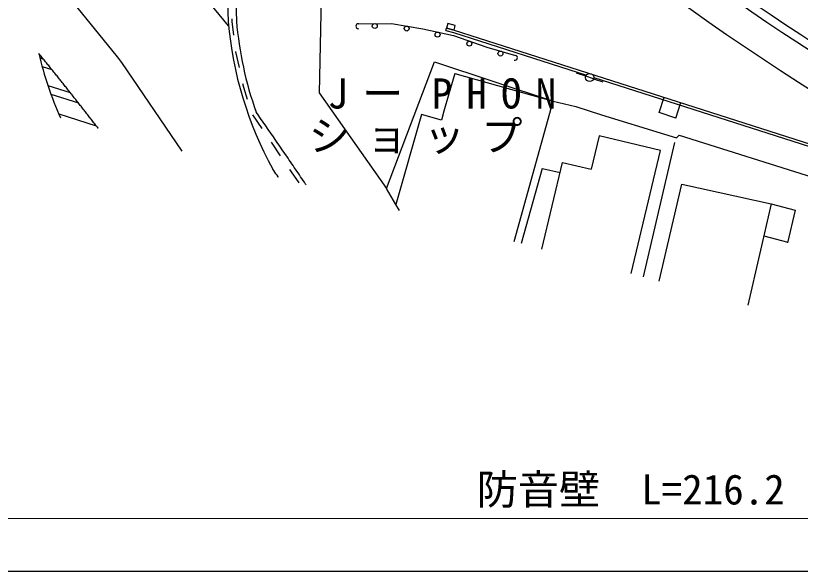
# Model space of a CAD drawing. Units: millimetres, scale not verified. Extents: x 40000 to 680000, y 20000 to 380000.
# Drawn here: x 174572 to 222282, y 205000 to 238803 of the extents above; entities that cross this region are included whole.
import ezdxf
from ezdxf.enums import TextEntityAlignment as Align

# ---------------------------------------------------------------- set-up
doc = ezdxf.new("R2010")
doc.units = ezdxf.units.MM
doc.header["$LTSCALE"] = 1000
for name, color, linetype, lineweight in [('M-BGD', 7, 'Continuous', 25), ('M-STR-HTXT', 7, 'Continuous', 13), ('M-TTL-BAND', 7, 'Continuous', 25)]:
    doc.layers.add(name, color=color, linetype=linetype, lineweight=lineweight)
doc.layers.add('M-BGD-HTXT', color=7, linetype='Continuous')
doc.styles.add('ＭＳ ゴシック', font='')
doc.styles.get('ＭＳ ゴシック').set_extended_font_data('MS Gothic')

msp = doc.modelspace()

# ---------------------------------------------------------------- linework, layer by layer
at = {"layer": 'M-BGD'}
for p, q in [((187519, 238195), (174910, 253387)), ((193234, 243752), (193022, 234109)), ((187726, 238456), (187728, 238603)), ((187833, 237610), (187726, 238456)), ((195409, 238313), (197414, 238331)), ((197414, 238331), (199322, 238006)), ((200840, 238331), (200764, 238040)), ((201304, 238209), (200840, 238331)), ((201229, 237919), (201304, 238209)), ((199322, 238006), (201194, 237591)), ((200726, 237895), (200764, 238040)), ((201229, 237919), (200764, 238040)), ((200764, 238040), (201229, 237919)), ((201229, 237919), (228910, 229071)), ((201194, 237591), (203211, 236897)), ((203211, 236897), (204969, 236386)), ((176044, 236232), (176255, 236165)), ((187959, 236609), (187958, 236618)), ((188172, 235641), (187959, 236609)), ((176179, 235717), (176768, 235530)), ((197112, 228298), (200043, 235990)), ((200043, 235990), (207257, 233608)), ((201268, 235293), (207257, 233608)), ((209243, 235132), (208670, 235308)), ((209711, 234955), (209243, 235132)), ((209711, 234955), (210282, 234771)), ((176533, 234555), (177889, 234124)), ((188438, 234438), (188388, 234664)), ((188668, 233705), (188438, 234438)), ((176718, 234024), (178386, 233494)), ((193022, 234109), (197112, 228298)), ((213702, 232911), (213998, 233838)), ((204887, 225057), (207257, 233608)), ((207257, 233608), (208627, 233278)), ((214714, 232568), (215016, 233512)), ((208627, 233278), (210201, 232771)), ((214714, 232568), (213702, 232911)), ((177193, 232824), (179473, 232099)), ((189557, 231937), (188995, 232764)), ((199245, 232791), (197694, 227314)), ((200461, 232446), (199245, 232791)), ((210201, 232771), (214024, 231595)), ((210047, 231484), (209572, 229458)), ((213779, 230610), (210047, 231484)), ((214024, 231595), (214746, 231373)), ((214912, 231540), (214746, 231373)), ((214912, 231540), (230132, 226711)), ((190680, 230282), (190118, 231110)), ((212753, 222911), (214660, 231094)), ((212000, 223117), (213779, 230610)), ((206577, 229513), (205299, 224944)), ((206569, 224598), (207821, 229869)), ((206600, 229515), (207677, 229263)), ((207821, 229869), (209572, 229458)), ((191620, 228897), (191241, 229455)), ((191801, 228626), (191620, 228897)), ((213704, 222652), (215074, 228554)), ((215074, 228554), (220516, 227354)), ((197694, 227314), (197112, 228298)), ((197911, 226959), (197694, 227314)), ((220516, 227354), (219084, 221185)), ((220516, 227354), (221971, 226972)), ((221971, 226972), (221511, 224992)), ((220065, 225415), (221521, 225033))]:
    msp.add_line(p, q, dxfattribs=at)
for points in [[(184687, 230566), (181017, 235965), (180765, 236290), (175595, 242684), (175064, 243312), (170714, 248247), (170436, 248550), (170157, 248853), (169878, 249154), (169597, 249455), (169316, 249755), (169035, 250055), (168752, 250354), (168469, 250652)], [(200726, 237895), (201187, 237775), (209275, 235190)], [(179582, 231958), (179537, 232016), (179493, 232074), (179448, 232132), (179403, 232190), (179358, 232248), (179313, 232306), (179268, 232364), (179223, 232422), (179178, 232480), (179132, 232538), (179087, 232596), (179042, 232654), (178997, 232712), (178952, 232770), (178907, 232828), (178862, 232886), (178816, 232944), (178771, 233002), (178726, 233060), (178681, 233118), (178635, 233176), (178590, 233234), (178545, 233292), (178499, 233349), (178454, 233407), (178409, 233465), (178363, 233523), (178318, 233581), (178273, 233638), (178227, 233696), (178182, 233754), (178136, 233812), (178091, 233869), (178045, 233927), (178000, 233985), (177954, 234042), (177908, 234100), (177863, 234158), (177817, 234215), (177772, 234273), (177726, 234330), (177680, 234388), (177635, 234445), (177589, 234503), (177543, 234560), (177497, 234618), (177452, 234675), (177406, 234733), (177360, 234790), (177314, 234848), (177268, 234905), (177223, 234963), (177177, 235020), (177131, 235077), (177085, 235135), (177039, 235192), (176993, 235250), (176947, 235307), (176901, 235364), (176855, 235421), (176809, 235479), (176763, 235536), (176717, 235593), (176671, 235650), (176625, 235708), (176579, 235765), (176532, 235822), (176486, 235879), (176440, 235936), (176394, 235994), (176348, 236051), (176301, 236108), (176255, 236165), (176209, 236222), (176162, 236279), (176116, 236336), (176070, 236393), (176023, 236450), (175977, 236507)], [(201268, 235293), (200918, 234057), (200615, 232987), (200461, 232446)], [(209727, 235045), (228863, 228928), (229363, 228760), (236223, 226590)], [(192235, 228507), (192203, 228554), (192127, 228667), (192051, 228780), (191974, 228894), (191898, 229007), (191821, 229120), (191745, 229233), (191668, 229346), (191591, 229458), (191515, 229571), (191438, 229684), (191361, 229797), (191284, 229910), (191208, 230023), (191131, 230135), (191054, 230248), (190977, 230361), (190899, 230473), (190822, 230586), (190745, 230698), (190668, 230811), (190591, 230923), (190513, 231036), (190436, 231148), (190358, 231261), (190281, 231373), (190203, 231485), (190126, 231597), (190048, 231710), (189970, 231822), (189893, 231934), (189815, 232046), (189737, 232158), (189659, 232270), (189581, 232382), (189503, 232494), (189425, 232606), (189347, 232718), (189269, 232830), (189191, 232942)], [(179582, 231958), (179575, 231967), (179550, 232000), (179525, 232032), (179499, 232065), (179474, 232098), (179449, 232130), (179423, 232163), (179398, 232196), (179373, 232229), (179347, 232261), (179322, 232294), (179297, 232327), (179271, 232359), (179246, 232392), (179221, 232425), (179195, 232457), (179170, 232490), (179145, 232523), (179119, 232555), (179094, 232588), (179069, 232621), (179043, 232653), (179018, 232686)], [(190557, 228965), (190530, 229004), (190465, 229097), (190400, 229190), (190335, 229283), (190270, 229376), (190204, 229469)]]:
    msp.add_lwpolyline(points, dxfattribs=at)
for centre, radius in [((196406, 238172), 150), ((198348, 238020), 150), ((200223, 237653), 150), ((202160, 237101), 150), ((204047, 236498), 150), ((209477, 235043), 250)]:
    msp.add_circle(centre, radius, dxfattribs=at)
for centre, radius, start, end in [((403951, 1024559), 798100, 254.27205, 260.07111), ((403951, 1024559), 798250, 254.27205, 260.07111), ((194971, 239063), 7500, 111.6161, 184.7842), ((194971, 239063), 7000, 111.6161, 184.7842), ((311980, 374333), 163473, 234.06835, 246.2458), ((311980, 374333), 163973, 234.06835, 246.32267), ((311980, 374333), 165973, 234.06835, 248.56683), ((209919, 240314), 22500, 184.7842, 208.8143), ((209919, 240314), 22000, 184.7842, 199.5779), ((195410, 238163), 150, 90.5183, 270.5183), ((197871, 241692), 22500, 193.3244, 203.8888), ((204927, 236242), 150, 253.7626, 73.7626)]:
    msp.add_arc(centre, radius, start, end, dxfattribs=at)
at = {"layer": 'M-STR-HTXT'}
msp.add_line((110098, 208216), (313842, 208216), dxfattribs=at)
at = {"layer": 'M-TTL-BAND'}
msp.add_line((40000, 205000), (579000, 205000), dxfattribs=at)

# ---------------------------------------------------------------- texts
at = {"layer": 'M-BGD-HTXT', "char_height": 1833, "attachment_point": 5, "style": 'ＭＳ ゴシック'}
for s, insert in [('\\T1.69;JーPHON', (200918, 234057)), ('\\T1.4;ショップ', (199387, 231398))]:
    msp.add_mtext(s, dxfattribs=dict(at, insert=insert))
at = {"layer": 'M-STR-HTXT', "style": 'ＭＳ ゴシック'}
msp.add_text('防音壁\u3000L=216.2', height=1833, dxfattribs=at).set_placement((211970, 208516), align=Align.BOTTOM_CENTER)

doc.saveas('drawing.dxf')
